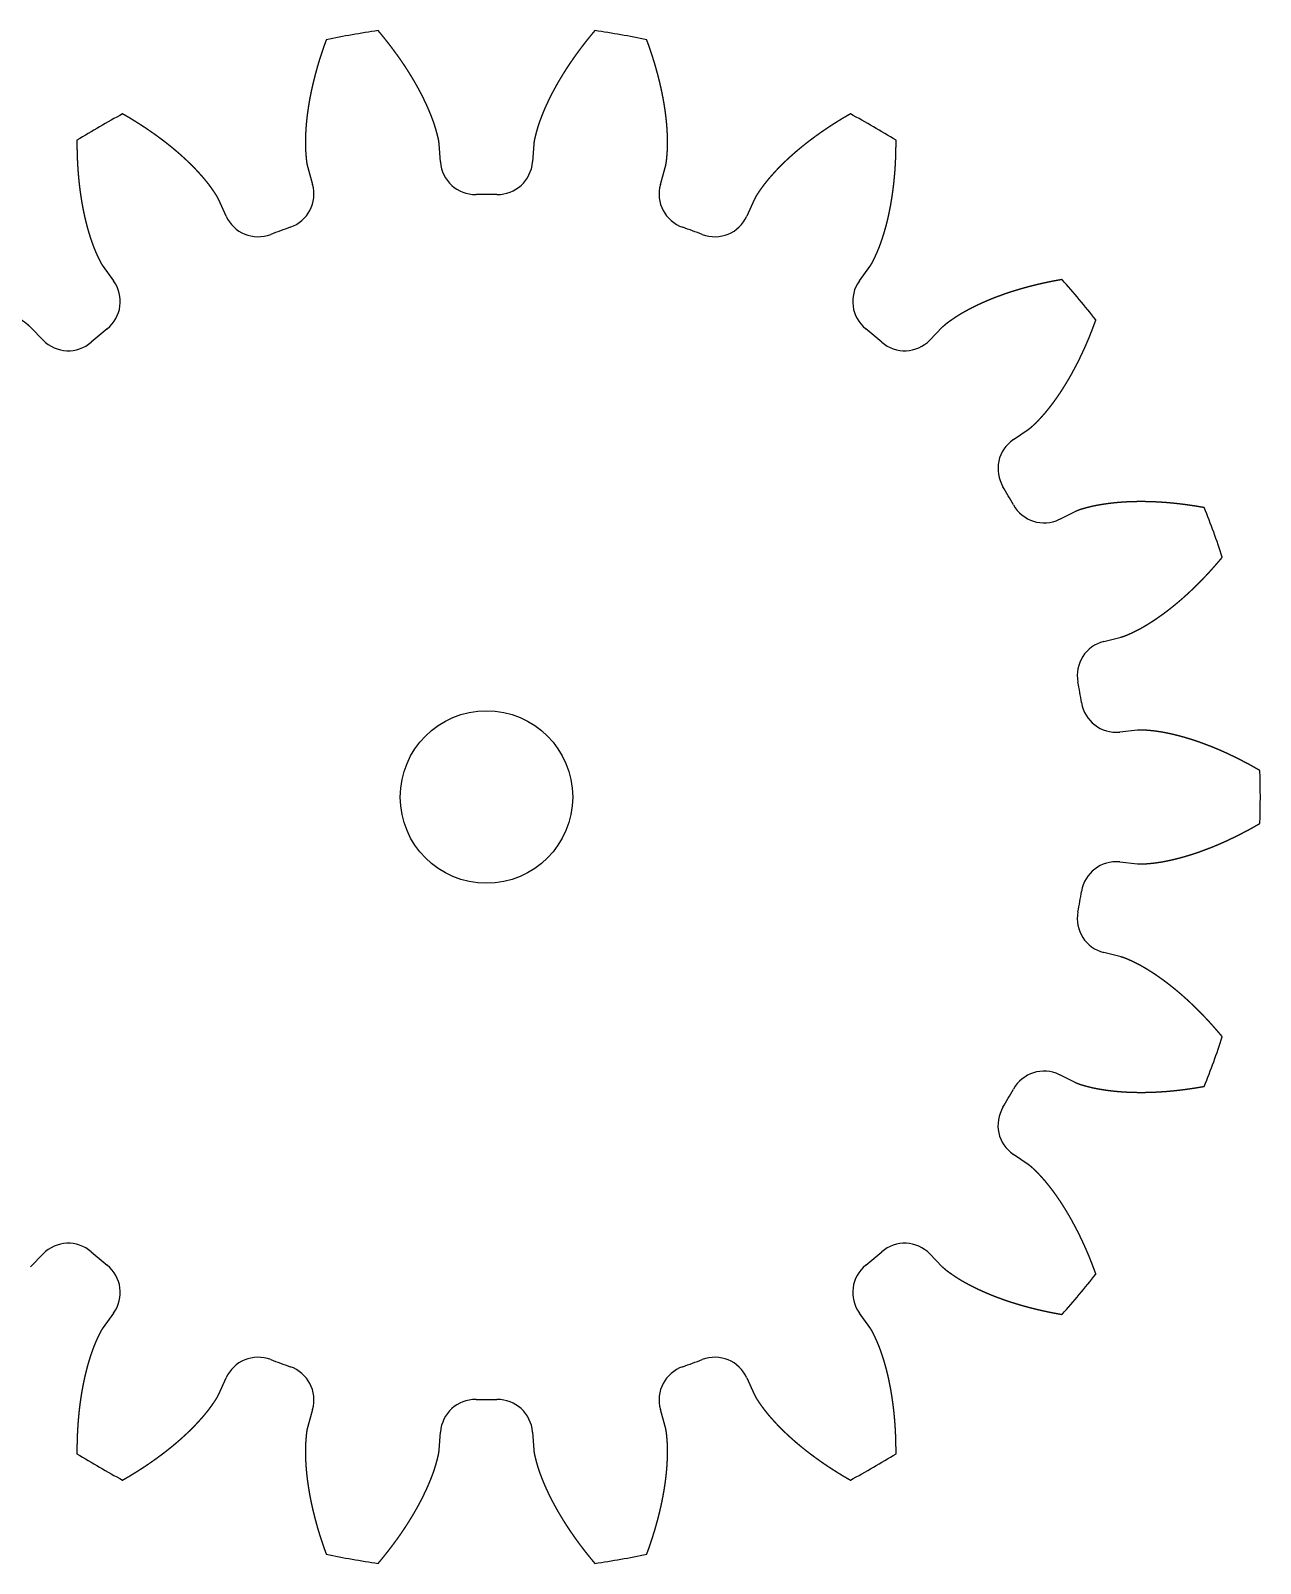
# Model space of a CAD drawing. Header units: millimetres. Extents: x -103 to 35, y -35 to 35.
# Drawn here: x -20.6 to 35, y -34.7 to 34.7 of the extents above; entities that cross this region are included whole.
import ezdxf

# ---------------------------------------------------------------- set-up
doc = ezdxf.new("R2010")
doc.units = ezdxf.units.MM
doc.layers.get('0').update_dxf_attribs({"linetype": 'CONTINUOUS'})

msp = doc.modelspace()

# ---------------------------------------------------------------- linework, layer by layer
for p, q in [((-2.081, 28.717), (-2.14, 29.523)), ((2.14, 29.523), (2.081, 28.717)), ((-8.086, 28.474), (-7.866, 27.697)), ((7.866, 27.697), (8.086, 28.474)), ((-11.778, 26.273), (-12.108, 27.01)), ((12.108, 27.01), (11.778, 26.273)), ((-17.338, 23.991), (-16.865, 23.336)), ((16.865, 23.336), (17.338, 23.991)), ((-20.053, 20.661), (-20.616, 21.24)), ((20.616, 21.24), (20.053, 20.661)), ((23.829, 16.161), (24.498, 16.615)), ((26.638, 12.908), (25.91, 12.556)), ((27.919, 7.036), (28.703, 7.234)), ((29.446, 3.019), (28.642, 2.937)), ((28.642, -2.937), (29.446, -3.019)), ((28.703, -7.234), (27.919, -7.036)), ((25.91, -12.556), (26.638, -12.908)), ((24.498, -16.615), (23.829, -16.161)), ((-20.616, -21.24), (-20.053, -20.661)), ((20.053, -20.661), (20.616, -21.24)), ((-16.865, -23.336), (-17.338, -23.991)), ((17.338, -23.991), (16.865, -23.336)), ((-12.108, -27.01), (-11.778, -26.273)), ((11.778, -26.273), (12.108, -27.01)), ((-7.866, -27.697), (-8.086, -28.474)), ((8.086, -28.474), (7.866, -27.697)), ((-2.14, -29.523), (-2.081, -28.717)), ((2.081, -28.717), (2.14, -29.523))]:
    msp.add_line(p, q)
msp.add_circle((0, 0), 3.9)
for centre, radius, start, end in [((0, 0), 35, 98.04718, 101.95282), ((0, 0), 35, 78.04718, 81.95282), ((0, 0), 35, 118.04718, 121.95282), ((0, 0), 35, 58.04718, 61.95282), ((-0.498, 28.832), 1.588, 184.17066, 270.98954), ((0.498, 28.832), 1.587, 269.01046, 355.82934), ((-9.393, 27.264), 1.587, -70.98954, 15.82934), ((0, 0), 27.249, 89.01046, 90.98954), ((9.393, 27.264), 1.588, 164.17066, 250.98954), ((-10.329, 26.923), 1.587, 204.17066, 290.98954), ((0, 0), 27.249, 109.01046, 110.98954), ((0, 0), 27.249, 69.01046, 70.98954), ((10.329, 26.923), 1.587, 249.01046, 335.82934), ((-18.152, 22.407), 1.587, -50.98954, 35.82934), ((18.152, 22.407), 1.588, 144.17066, 230.98954), ((0, 0), 35, 38.04718, 41.95282), ((0, 0), 27.249, 129.01046, 130.98954), ((0, 0), 27.249, 49.01046, 50.98954), ((-18.915, 21.767), 1.588, 224.17066, 310.98954), ((18.915, 21.767), 1.587, 229.01046, 315.82934), ((24.721, 14.847), 1.587, 124.17066, 210.98954), ((0, 0), 27.249, 29.01046, 30.98954), ((25.219, 13.985), 1.587, 209.01046, 295.82934), ((0, 0), 35, 18.04718, 21.95282), ((28.308, 5.497), 1.588, 104.17066, 190.98954), ((0, 0), 27.249, 9.01046, 10.98954), ((28.481, 4.516), 1.587, 189.01046, 275.82934), ((0, 0), 35, -1.95282, 1.95282), ((28.481, -4.516), 1.587, 84.17066, 170.98954), ((0, 0), 27.249, 349.01046, 350.98954), ((28.308, -5.497), 1.588, 169.01046, 255.82934), ((0, 0), 35, 338.04718, 341.95282), ((25.219, -13.985), 1.587, 64.17066, 150.98954), ((0, 0), 27.249, 329.01046, 330.98954), ((24.721, -14.847), 1.588, 149.01046, 235.82934), ((-18.915, -21.767), 1.587, 49.01046, 135.82934), ((0, 0), 27.249, 229.01046, 230.98954), ((0, 0), 27.249, 309.01046, 310.98954), ((18.915, -21.767), 1.588, 44.17066, 130.98954), ((-18.152, -22.407), 1.588, -35.82934, 50.98954), ((18.152, -22.407), 1.587, 129.01046, 215.82934), ((0, 0), 35, 318.04718, 321.95282), ((-10.329, -26.923), 1.587, 69.01046, 155.82934), ((0, 0), 27.249, 249.01046, 250.98954), ((0, 0), 27.249, 289.01046, 290.98954), ((10.329, -26.923), 1.587, 24.17066, 110.98954), ((-9.393, -27.264), 1.588, -15.82934, 70.98954), ((9.393, -27.264), 1.588, 109.01046, 195.82934), ((-0.498, -28.832), 1.587, 89.01046, 175.82934), ((0, 0), 27.249, 269.01046, 270.98954), ((0.498, -28.832), 1.587, 4.17066, 90.98954), ((0, 0), 35, 238.04718, 241.95282), ((0, 0), 35, 298.04718, 301.95282), ((0, 0), 35, 258.04718, 261.95282), ((0, 0), 35, 278.04718, 281.95282)]:
    msp.add_arc(centre, radius, start, end)
for points in [[(-2.14, 29.523), (-2.141, 29.539), (-2.144, 29.571), (-2.149, 29.618), (-2.159, 29.681), (-2.175, 29.76), (-2.193, 29.838), (-2.212, 29.916), (-2.233, 29.994), (-2.254, 30.071), (-2.275, 30.149), (-2.297, 30.226), (-2.321, 30.304), (-2.345, 30.381), (-2.371, 30.458), (-2.397, 30.535), (-2.425, 30.611), (-2.454, 30.688), (-2.483, 30.764), (-2.513, 30.84), (-2.543, 30.917), (-2.574, 30.992), (-2.606, 31.068), (-2.638, 31.144), (-2.672, 31.219), (-2.706, 31.295), (-2.74, 31.37), (-2.776, 31.445), (-2.812, 31.52), (-2.848, 31.594), (-2.885, 31.669), (-2.923, 31.743), (-2.961, 31.818), (-3, 31.892), (-3.039, 31.966), (-3.079, 32.039), (-3.12, 32.113), (-3.161, 32.187), (-3.202, 32.26), (-3.244, 32.333), (-3.287, 32.406), (-3.33, 32.479), (-3.374, 32.552), (-3.418, 32.624), (-3.463, 32.696), (-3.508, 32.769), (-3.553, 32.841), (-3.6, 32.913), (-3.646, 32.984), (-3.693, 33.056), (-3.741, 33.127), (-3.789, 33.199), (-3.837, 33.27), (-3.886, 33.341), (-3.936, 33.411), (-3.986, 33.482), (-4.036, 33.552), (-4.087, 33.623), (-4.138, 33.693), (-4.19, 33.763), (-4.242, 33.832), (-4.294, 33.902), (-4.347, 33.971), (-4.401, 34.04), (-4.454, 34.109), (-4.509, 34.178), (-4.563, 34.247), (-4.618, 34.316), (-4.674, 34.384), (-4.729, 34.452), (-4.786, 34.52), (-4.831, 34.574), (-4.865, 34.615), (-4.888, 34.642), (-4.9, 34.655)], [(4.9, 34.655), (4.888, 34.642), (4.865, 34.615), (4.831, 34.574), (4.786, 34.52), (4.729, 34.452), (4.674, 34.384), (4.618, 34.316), (4.563, 34.247), (4.509, 34.178), (4.454, 34.109), (4.401, 34.04), (4.347, 33.971), (4.294, 33.902), (4.242, 33.832), (4.19, 33.763), (4.138, 33.693), (4.087, 33.623), (4.036, 33.552), (3.986, 33.482), (3.936, 33.411), (3.886, 33.341), (3.837, 33.27), (3.789, 33.199), (3.741, 33.127), (3.693, 33.056), (3.646, 32.984), (3.6, 32.913), (3.553, 32.841), (3.508, 32.769), (3.463, 32.696), (3.418, 32.624), (3.374, 32.552), (3.33, 32.479), (3.287, 32.406), (3.244, 32.333), (3.202, 32.26), (3.161, 32.187), (3.12, 32.113), (3.079, 32.039), (3.039, 31.966), (3, 31.892), (2.961, 31.818), (2.923, 31.743), (2.885, 31.669), (2.848, 31.594), (2.812, 31.52), (2.776, 31.445), (2.74, 31.37), (2.706, 31.295), (2.672, 31.219), (2.638, 31.144), (2.606, 31.068), (2.574, 30.992), (2.543, 30.917), (2.513, 30.84), (2.483, 30.764), (2.454, 30.688), (2.425, 30.611), (2.397, 30.535), (2.371, 30.458), (2.345, 30.381), (2.321, 30.304), (2.297, 30.226), (2.275, 30.149), (2.254, 30.071), (2.233, 29.994), (2.212, 29.916), (2.193, 29.838), (2.175, 29.76), (2.159, 29.681), (2.149, 29.618), (2.144, 29.571), (2.141, 29.539), (2.14, 29.523)], [(-7.249, 34.241), (-7.255, 34.225), (-7.267, 34.191), (-7.285, 34.141), (-7.309, 34.075), (-7.339, 33.992), (-7.368, 33.909), (-7.397, 33.826), (-7.425, 33.742), (-7.453, 33.659), (-7.48, 33.576), (-7.507, 33.493), (-7.534, 33.409), (-7.56, 33.326), (-7.585, 33.243), (-7.611, 33.159), (-7.635, 33.076), (-7.659, 32.993), (-7.683, 32.909), (-7.706, 32.826), (-7.729, 32.743), (-7.751, 32.659), (-7.773, 32.576), (-7.794, 32.492), (-7.815, 32.409), (-7.835, 32.326), (-7.855, 32.242), (-7.874, 32.159), (-7.893, 32.076), (-7.911, 31.992), (-7.929, 31.909), (-7.946, 31.826), (-7.963, 31.742), (-7.979, 31.659), (-7.995, 31.576), (-8.01, 31.493), (-8.024, 31.41), (-8.038, 31.326), (-8.052, 31.243), (-8.065, 31.16), (-8.077, 31.077), (-8.089, 30.994), (-8.1, 30.911), (-8.11, 30.829), (-8.12, 30.746), (-8.13, 30.663), (-8.138, 30.58), (-8.146, 30.498), (-8.154, 30.415), (-8.161, 30.333), (-8.167, 30.25), (-8.172, 30.168), (-8.177, 30.086), (-8.181, 30.004), (-8.184, 29.922), (-8.187, 29.84), (-8.189, 29.758), (-8.19, 29.676), (-8.191, 29.595), (-8.191, 29.513), (-8.19, 29.432), (-8.187, 29.351), (-8.184, 29.27), (-8.179, 29.189), (-8.174, 29.109), (-8.167, 29.028), (-8.16, 28.948), (-8.153, 28.868), (-8.145, 28.788), (-8.135, 28.709), (-8.123, 28.63), (-8.11, 28.567), (-8.099, 28.521), (-8.091, 28.49), (-8.086, 28.474)], [(8.086, 28.474), (8.091, 28.49), (8.099, 28.521), (8.11, 28.567), (8.123, 28.63), (8.135, 28.709), (8.145, 28.788), (8.153, 28.868), (8.16, 28.948), (8.167, 29.028), (8.174, 29.109), (8.179, 29.189), (8.184, 29.27), (8.187, 29.351), (8.19, 29.432), (8.191, 29.513), (8.191, 29.595), (8.19, 29.676), (8.189, 29.758), (8.187, 29.84), (8.184, 29.922), (8.181, 30.004), (8.177, 30.086), (8.172, 30.168), (8.167, 30.25), (8.161, 30.333), (8.154, 30.415), (8.146, 30.498), (8.138, 30.58), (8.13, 30.663), (8.12, 30.746), (8.11, 30.829), (8.1, 30.911), (8.089, 30.994), (8.077, 31.077), (8.065, 31.16), (8.052, 31.243), (8.038, 31.326), (8.024, 31.41), (8.01, 31.493), (7.995, 31.576), (7.979, 31.659), (7.963, 31.742), (7.946, 31.826), (7.929, 31.909), (7.911, 31.992), (7.893, 32.076), (7.874, 32.159), (7.855, 32.242), (7.835, 32.326), (7.815, 32.409), (7.794, 32.492), (7.773, 32.576), (7.751, 32.659), (7.729, 32.743), (7.706, 32.826), (7.683, 32.909), (7.659, 32.993), (7.635, 33.076), (7.611, 33.159), (7.585, 33.243), (7.56, 33.326), (7.534, 33.409), (7.507, 33.493), (7.48, 33.576), (7.453, 33.659), (7.425, 33.742), (7.397, 33.826), (7.368, 33.909), (7.339, 33.992), (7.309, 34.075), (7.285, 34.141), (7.267, 34.191), (7.255, 34.225), (7.249, 34.241)], [(-12.108, 27.01), (-12.115, 27.025), (-12.128, 27.054), (-12.15, 27.097), (-12.181, 27.153), (-12.222, 27.221), (-12.266, 27.288), (-12.311, 27.355), (-12.356, 27.421), (-12.403, 27.487), (-12.449, 27.553), (-12.497, 27.618), (-12.545, 27.683), (-12.595, 27.747), (-12.645, 27.81), (-12.696, 27.873), (-12.749, 27.936), (-12.801, 27.998), (-12.855, 28.06), (-12.909, 28.121), (-12.964, 28.182), (-13.019, 28.243), (-13.075, 28.303), (-13.131, 28.363), (-13.188, 28.423), (-13.246, 28.482), (-13.304, 28.541), (-13.363, 28.599), (-13.422, 28.657), (-13.482, 28.715), (-13.542, 28.772), (-13.603, 28.829), (-13.665, 28.886), (-13.726, 28.942), (-13.789, 28.998), (-13.852, 29.054), (-13.915, 29.109), (-13.978, 29.164), (-14.043, 29.219), (-14.107, 29.273), (-14.172, 29.328), (-14.238, 29.381), (-14.304, 29.435), (-14.37, 29.488), (-14.437, 29.54), (-14.504, 29.593), (-14.571, 29.645), (-14.639, 29.697), (-14.708, 29.748), (-14.776, 29.799), (-14.845, 29.85), (-14.915, 29.901), (-14.985, 29.951), (-15.055, 30.001), (-15.126, 30.05), (-15.197, 30.1), (-15.268, 30.148), (-15.34, 30.197), (-15.412, 30.245), (-15.484, 30.293), (-15.557, 30.341), (-15.63, 30.389), (-15.704, 30.436), (-15.778, 30.482), (-15.852, 30.529), (-15.926, 30.575), (-16.001, 30.621), (-16.076, 30.667), (-16.152, 30.712), (-16.228, 30.757), (-16.304, 30.801), (-16.365, 30.837), (-16.411, 30.863), (-16.442, 30.881), (-16.457, 30.89)], [(16.457, 30.89), (16.442, 30.881), (16.411, 30.863), (16.365, 30.837), (16.304, 30.801), (16.228, 30.757), (16.152, 30.712), (16.076, 30.667), (16.001, 30.621), (15.926, 30.575), (15.852, 30.529), (15.778, 30.482), (15.704, 30.436), (15.63, 30.389), (15.557, 30.341), (15.484, 30.293), (15.412, 30.245), (15.34, 30.197), (15.268, 30.148), (15.197, 30.1), (15.126, 30.05), (15.055, 30.001), (14.985, 29.951), (14.915, 29.901), (14.845, 29.85), (14.776, 29.799), (14.708, 29.748), (14.639, 29.697), (14.571, 29.645), (14.504, 29.593), (14.437, 29.54), (14.37, 29.488), (14.304, 29.435), (14.238, 29.381), (14.172, 29.328), (14.107, 29.273), (14.043, 29.219), (13.978, 29.164), (13.915, 29.109), (13.852, 29.054), (13.789, 28.998), (13.726, 28.942), (13.665, 28.886), (13.603, 28.829), (13.542, 28.772), (13.482, 28.715), (13.422, 28.657), (13.363, 28.599), (13.304, 28.541), (13.246, 28.482), (13.188, 28.423), (13.131, 28.363), (13.075, 28.303), (13.019, 28.243), (12.964, 28.182), (12.909, 28.121), (12.855, 28.06), (12.801, 27.998), (12.749, 27.936), (12.696, 27.873), (12.645, 27.81), (12.595, 27.747), (12.545, 27.683), (12.497, 27.618), (12.449, 27.553), (12.403, 27.487), (12.356, 27.421), (12.311, 27.355), (12.266, 27.288), (12.222, 27.221), (12.181, 27.153), (12.15, 27.097), (12.128, 27.054), (12.115, 27.025), (12.108, 27.01)], [(-18.523, 29.697), (-18.523, 29.679), (-18.523, 29.644), (-18.523, 29.591), (-18.523, 29.52), (-18.522, 29.432), (-18.521, 29.344), (-18.52, 29.256), (-18.518, 29.168), (-18.516, 29.08), (-18.513, 28.993), (-18.51, 28.905), (-18.506, 28.818), (-18.502, 28.731), (-18.498, 28.644), (-18.493, 28.557), (-18.487, 28.47), (-18.482, 28.383), (-18.475, 28.297), (-18.469, 28.211), (-18.461, 28.124), (-18.454, 28.038), (-18.446, 27.953), (-18.437, 27.867), (-18.428, 27.782), (-18.419, 27.696), (-18.409, 27.611), (-18.398, 27.526), (-18.388, 27.442), (-18.376, 27.357), (-18.364, 27.273), (-18.352, 27.189), (-18.339, 27.105), (-18.326, 27.021), (-18.312, 26.937), (-18.298, 26.854), (-18.283, 26.771), (-18.268, 26.688), (-18.252, 26.605), (-18.236, 26.523), (-18.219, 26.441), (-18.202, 26.359), (-18.184, 26.277), (-18.165, 26.195), (-18.146, 26.114), (-18.127, 26.033), (-18.107, 25.953), (-18.086, 25.872), (-18.065, 25.792), (-18.043, 25.712), (-18.021, 25.633), (-17.998, 25.554), (-17.974, 25.475), (-17.95, 25.396), (-17.925, 25.318), (-17.899, 25.24), (-17.873, 25.163), (-17.846, 25.085), (-17.819, 25.009), (-17.791, 24.932), (-17.762, 24.856), (-17.732, 24.781), (-17.701, 24.706), (-17.669, 24.631), (-17.637, 24.558), (-17.603, 24.484), (-17.569, 24.411), (-17.535, 24.339), (-17.5, 24.267), (-17.463, 24.195), (-17.425, 24.125), (-17.392, 24.07), (-17.365, 24.031), (-17.347, 24.004), (-17.338, 23.991)], [(17.338, 23.991), (17.347, 24.004), (17.365, 24.031), (17.392, 24.07), (17.425, 24.125), (17.463, 24.195), (17.5, 24.267), (17.535, 24.339), (17.569, 24.411), (17.603, 24.484), (17.637, 24.558), (17.669, 24.631), (17.701, 24.706), (17.732, 24.781), (17.762, 24.856), (17.791, 24.932), (17.819, 25.009), (17.846, 25.085), (17.873, 25.163), (17.899, 25.24), (17.925, 25.318), (17.95, 25.396), (17.974, 25.475), (17.998, 25.554), (18.021, 25.633), (18.043, 25.712), (18.065, 25.792), (18.086, 25.872), (18.107, 25.953), (18.127, 26.033), (18.146, 26.114), (18.165, 26.195), (18.184, 26.277), (18.202, 26.359), (18.219, 26.441), (18.236, 26.523), (18.252, 26.605), (18.268, 26.688), (18.283, 26.771), (18.298, 26.854), (18.312, 26.937), (18.326, 27.021), (18.339, 27.105), (18.352, 27.189), (18.364, 27.273), (18.376, 27.357), (18.388, 27.442), (18.398, 27.526), (18.409, 27.611), (18.419, 27.696), (18.428, 27.782), (18.437, 27.867), (18.446, 27.953), (18.454, 28.038), (18.461, 28.124), (18.469, 28.211), (18.475, 28.297), (18.482, 28.383), (18.487, 28.47), (18.493, 28.557), (18.498, 28.644), (18.502, 28.731), (18.506, 28.818), (18.51, 28.905), (18.513, 28.993), (18.516, 29.08), (18.518, 29.168), (18.52, 29.256), (18.521, 29.344), (18.522, 29.432), (18.523, 29.52), (18.523, 29.591), (18.523, 29.644), (18.523, 29.679), (18.523, 29.697)], [(-20.616, 21.24), (-20.627, 21.252), (-20.65, 21.274), (-20.685, 21.307), (-20.733, 21.349), (-20.795, 21.399), (-20.859, 21.448), (-20.924, 21.495), (-20.99, 21.541), (-21.056, 21.587), (-21.122, 21.633), (-21.189, 21.678), (-21.257, 21.722), (-21.325, 21.766), (-21.394, 21.808), (-21.464, 21.85), (-21.534, 21.891), (-21.605, 21.931), (-21.677, 21.971), (-21.749, 22.01), (-21.821, 22.049), (-21.893, 22.087), (-21.967, 22.125), (-22.04, 22.162), (-22.114, 22.198), (-22.189, 22.234), (-22.263, 22.269), (-22.339, 22.304), (-22.414, 22.338), (-22.49, 22.372), (-22.566, 22.405), (-22.643, 22.438), (-22.72, 22.47), (-22.798, 22.502), (-22.875, 22.534), (-22.953, 22.564), (-23.032, 22.595), (-23.11, 22.625), (-23.189, 22.654), (-23.269, 22.683), (-23.348, 22.712), (-23.428, 22.74), (-23.508, 22.767), (-23.589, 22.795), (-23.669, 22.821), (-23.75, 22.848), (-23.832, 22.873), (-23.913, 22.899), (-23.995, 22.924), (-24.077, 22.948), (-24.16, 22.972), (-24.242, 22.996), (-24.325, 23.019), (-24.408, 23.042), (-24.491, 23.065), (-24.575, 23.087), (-24.659, 23.108), (-24.743, 23.129), (-24.827, 23.15), (-24.912, 23.171), (-24.996, 23.191), (-25.081, 23.21), (-25.166, 23.229), (-25.252, 23.248), (-25.337, 23.266), (-25.423, 23.284), (-25.509, 23.302), (-25.595, 23.319), (-25.682, 23.335), (-25.768, 23.352), (-25.855, 23.368), (-25.925, 23.38), (-25.977, 23.389), (-26.012, 23.395), (-26.029, 23.398)], [(26.029, 23.398), (26.012, 23.395), (25.977, 23.389), (25.925, 23.38), (25.855, 23.368), (25.768, 23.352), (25.682, 23.335), (25.595, 23.319), (25.509, 23.302), (25.423, 23.284), (25.337, 23.266), (25.252, 23.248), (25.166, 23.229), (25.081, 23.21), (24.996, 23.191), (24.912, 23.171), (24.827, 23.15), (24.743, 23.129), (24.659, 23.108), (24.575, 23.087), (24.491, 23.065), (24.408, 23.042), (24.325, 23.019), (24.242, 22.996), (24.16, 22.972), (24.077, 22.948), (23.995, 22.924), (23.913, 22.899), (23.832, 22.873), (23.75, 22.848), (23.669, 22.821), (23.589, 22.795), (23.508, 22.767), (23.428, 22.74), (23.348, 22.712), (23.269, 22.683), (23.189, 22.654), (23.11, 22.625), (23.032, 22.595), (22.953, 22.564), (22.875, 22.534), (22.798, 22.502), (22.72, 22.47), (22.643, 22.438), (22.566, 22.405), (22.49, 22.372), (22.414, 22.338), (22.339, 22.304), (22.263, 22.269), (22.189, 22.234), (22.114, 22.198), (22.04, 22.162), (21.967, 22.125), (21.893, 22.087), (21.821, 22.049), (21.749, 22.01), (21.677, 21.971), (21.605, 21.931), (21.534, 21.891), (21.464, 21.85), (21.394, 21.808), (21.325, 21.766), (21.257, 21.722), (21.189, 21.678), (21.122, 21.633), (21.056, 21.587), (20.99, 21.541), (20.924, 21.495), (20.859, 21.448), (20.795, 21.399), (20.733, 21.349), (20.685, 21.307), (20.65, 21.274), (20.627, 21.252), (20.616, 21.24)], [(24.498, 16.615), (24.511, 16.624), (24.537, 16.642), (24.575, 16.671), (24.625, 16.711), (24.685, 16.763), (24.744, 16.818), (24.802, 16.874), (24.859, 16.93), (24.916, 16.987), (24.972, 17.045), (25.028, 17.103), (25.084, 17.162), (25.138, 17.221), (25.192, 17.282), (25.245, 17.344), (25.298, 17.406), (25.35, 17.469), (25.401, 17.532), (25.452, 17.596), (25.503, 17.661), (25.553, 17.725), (25.603, 17.791), (25.652, 17.857), (25.701, 17.923), (25.749, 17.991), (25.797, 18.058), (25.844, 18.126), (25.891, 18.195), (25.938, 18.264), (25.984, 18.333), (26.029, 18.403), (26.074, 18.473), (26.119, 18.544), (26.163, 18.615), (26.207, 18.686), (26.251, 18.758), (26.294, 18.83), (26.337, 18.903), (26.379, 18.976), (26.421, 19.05), (26.463, 19.123), (26.504, 19.198), (26.544, 19.272), (26.585, 19.347), (26.625, 19.422), (26.664, 19.498), (26.703, 19.574), (26.742, 19.65), (26.781, 19.726), (26.819, 19.803), (26.856, 19.881), (26.894, 19.958), (26.931, 20.036), (26.967, 20.114), (27.003, 20.193), (27.039, 20.271), (27.075, 20.351), (27.11, 20.43), (27.144, 20.51), (27.179, 20.59), (27.213, 20.67), (27.246, 20.75), (27.28, 20.831), (27.313, 20.912), (27.345, 20.994), (27.377, 21.075), (27.409, 21.157), (27.44, 21.239), (27.472, 21.322), (27.502, 21.405), (27.527, 21.471), (27.545, 21.521), (27.557, 21.554), (27.563, 21.571)], [(32.462, 13.085), (32.445, 13.088), (32.41, 13.094), (32.358, 13.103), (32.288, 13.115), (32.201, 13.13), (32.114, 13.144), (32.027, 13.158), (31.94, 13.172), (31.854, 13.185), (31.767, 13.197), (31.68, 13.209), (31.594, 13.221), (31.507, 13.232), (31.42, 13.243), (31.334, 13.253), (31.248, 13.263), (31.161, 13.272), (31.075, 13.281), (30.989, 13.289), (30.903, 13.297), (30.817, 13.305), (30.731, 13.312), (30.645, 13.318), (30.56, 13.324), (30.474, 13.33), (30.388, 13.335), (30.303, 13.339), (30.218, 13.343), (30.132, 13.347), (30.047, 13.35), (29.962, 13.352), (29.877, 13.354), (29.793, 13.356), (29.708, 13.356), (29.623, 13.357), (29.539, 13.357), (29.455, 13.356), (29.371, 13.355), (29.286, 13.353), (29.203, 13.351), (29.119, 13.348), (29.035, 13.345), (28.952, 13.341), (28.869, 13.336), (28.786, 13.331), (28.703, 13.325), (28.62, 13.319), (28.537, 13.312), (28.455, 13.304), (28.373, 13.296), (28.291, 13.287), (28.209, 13.277), (28.127, 13.267), (28.046, 13.256), (27.965, 13.244), (27.884, 13.232), (27.803, 13.219), (27.723, 13.206), (27.643, 13.191), (27.563, 13.176), (27.483, 13.16), (27.404, 13.142), (27.326, 13.124), (27.247, 13.104), (27.169, 13.084), (27.091, 13.063), (27.014, 13.042), (26.937, 13.02), (26.86, 12.996), (26.784, 12.971), (26.725, 12.948), (26.681, 12.929), (26.652, 12.915), (26.638, 12.908)], [(28.703, 7.234), (28.718, 7.238), (28.749, 7.246), (28.795, 7.26), (28.855, 7.28), (28.93, 7.309), (29.004, 7.341), (29.077, 7.373), (29.15, 7.407), (29.223, 7.441), (29.296, 7.476), (29.368, 7.511), (29.44, 7.548), (29.512, 7.585), (29.584, 7.624), (29.655, 7.663), (29.725, 7.704), (29.796, 7.745), (29.866, 7.787), (29.936, 7.83), (30.005, 7.873), (30.075, 7.917), (30.144, 7.961), (30.213, 8.006), (30.281, 8.052), (30.349, 8.099), (30.417, 8.146), (30.485, 8.194), (30.553, 8.242), (30.62, 8.291), (30.687, 8.34), (30.754, 8.39), (30.82, 8.441), (30.886, 8.492), (30.952, 8.544), (31.018, 8.596), (31.083, 8.649), (31.149, 8.702), (31.214, 8.755), (31.278, 8.81), (31.343, 8.864), (31.407, 8.919), (31.471, 8.975), (31.535, 9.031), (31.598, 9.088), (31.662, 9.145), (31.725, 9.202), (31.788, 9.26), (31.85, 9.318), (31.912, 9.377), (31.975, 9.437), (32.036, 9.496), (32.098, 9.556), (32.159, 9.617), (32.22, 9.678), (32.281, 9.739), (32.342, 9.801), (32.402, 9.863), (32.462, 9.926), (32.522, 9.989), (32.582, 10.052), (32.641, 10.116), (32.7, 10.18), (32.759, 10.245), (32.818, 10.31), (32.876, 10.375), (32.934, 10.441), (32.992, 10.507), (33.05, 10.573), (33.107, 10.64), (33.165, 10.707), (33.21, 10.761), (33.244, 10.802), (33.267, 10.829), (33.278, 10.843)], [(34.98, 1.193), (34.964, 1.202), (34.934, 1.219), (34.888, 1.246), (34.827, 1.281), (34.75, 1.325), (34.673, 1.368), (34.596, 1.411), (34.519, 1.453), (34.442, 1.495), (34.365, 1.536), (34.287, 1.577), (34.21, 1.618), (34.132, 1.658), (34.055, 1.698), (33.977, 1.737), (33.899, 1.776), (33.821, 1.814), (33.743, 1.852), (33.665, 1.889), (33.587, 1.926), (33.509, 1.962), (33.431, 1.998), (33.352, 2.034), (33.274, 2.068), (33.195, 2.103), (33.116, 2.137), (33.038, 2.17), (32.959, 2.203), (32.88, 2.236), (32.801, 2.268), (32.722, 2.299), (32.643, 2.33), (32.564, 2.36), (32.484, 2.39), (32.405, 2.42), (32.326, 2.448), (32.246, 2.477), (32.167, 2.504), (32.087, 2.531), (32.008, 2.558), (31.928, 2.584), (31.848, 2.609), (31.769, 2.634), (31.689, 2.658), (31.609, 2.682), (31.529, 2.704), (31.449, 2.727), (31.369, 2.749), (31.289, 2.77), (31.209, 2.79), (31.129, 2.81), (31.049, 2.829), (30.969, 2.847), (30.888, 2.864), (30.808, 2.881), (30.728, 2.897), (30.648, 2.913), (30.567, 2.927), (30.487, 2.941), (30.407, 2.954), (30.327, 2.966), (30.246, 2.977), (30.166, 2.986), (30.086, 2.995), (30.006, 3.003), (29.926, 3.01), (29.845, 3.016), (29.765, 3.022), (29.685, 3.026), (29.605, 3.028), (29.541, 3.026), (29.494, 3.023), (29.462, 3.021), (29.446, 3.019)], [(29.446, -3.019), (29.462, -3.021), (29.494, -3.023), (29.541, -3.026), (29.605, -3.028), (29.685, -3.026), (29.765, -3.022), (29.845, -3.016), (29.926, -3.01), (30.006, -3.003), (30.086, -2.995), (30.166, -2.986), (30.246, -2.977), (30.327, -2.966), (30.407, -2.954), (30.487, -2.941), (30.567, -2.927), (30.648, -2.913), (30.728, -2.897), (30.808, -2.881), (30.888, -2.864), (30.969, -2.847), (31.049, -2.829), (31.129, -2.81), (31.209, -2.79), (31.289, -2.77), (31.369, -2.749), (31.449, -2.727), (31.529, -2.704), (31.609, -2.682), (31.689, -2.658), (31.769, -2.634), (31.848, -2.609), (31.928, -2.584), (32.008, -2.558), (32.087, -2.531), (32.167, -2.504), (32.246, -2.477), (32.326, -2.448), (32.405, -2.42), (32.484, -2.39), (32.564, -2.36), (32.643, -2.33), (32.722, -2.299), (32.801, -2.268), (32.88, -2.236), (32.959, -2.203), (33.038, -2.17), (33.116, -2.137), (33.195, -2.103), (33.274, -2.068), (33.352, -2.034), (33.431, -1.998), (33.509, -1.962), (33.587, -1.926), (33.665, -1.889), (33.743, -1.852), (33.821, -1.814), (33.899, -1.776), (33.977, -1.737), (34.055, -1.698), (34.132, -1.658), (34.21, -1.618), (34.287, -1.577), (34.365, -1.536), (34.442, -1.495), (34.519, -1.453), (34.596, -1.411), (34.673, -1.368), (34.75, -1.325), (34.827, -1.281), (34.888, -1.246), (34.934, -1.219), (34.964, -1.202), (34.98, -1.193)], [(33.278, -10.843), (33.267, -10.829), (33.244, -10.802), (33.21, -10.761), (33.165, -10.707), (33.107, -10.64), (33.05, -10.573), (32.992, -10.507), (32.934, -10.441), (32.876, -10.375), (32.818, -10.31), (32.759, -10.245), (32.7, -10.18), (32.641, -10.116), (32.582, -10.052), (32.522, -9.989), (32.462, -9.926), (32.402, -9.863), (32.342, -9.801), (32.281, -9.739), (32.22, -9.678), (32.159, -9.617), (32.098, -9.556), (32.036, -9.496), (31.975, -9.437), (31.912, -9.377), (31.85, -9.318), (31.788, -9.26), (31.725, -9.202), (31.662, -9.145), (31.598, -9.088), (31.535, -9.031), (31.471, -8.975), (31.407, -8.919), (31.343, -8.864), (31.278, -8.81), (31.214, -8.755), (31.149, -8.702), (31.083, -8.649), (31.018, -8.596), (30.952, -8.544), (30.886, -8.492), (30.82, -8.441), (30.754, -8.39), (30.687, -8.34), (30.62, -8.291), (30.553, -8.242), (30.485, -8.194), (30.417, -8.146), (30.349, -8.099), (30.281, -8.052), (30.213, -8.006), (30.144, -7.961), (30.075, -7.917), (30.005, -7.873), (29.936, -7.83), (29.866, -7.787), (29.796, -7.745), (29.725, -7.704), (29.655, -7.663), (29.584, -7.624), (29.512, -7.585), (29.44, -7.548), (29.368, -7.511), (29.296, -7.476), (29.223, -7.441), (29.15, -7.407), (29.077, -7.373), (29.004, -7.341), (28.93, -7.309), (28.855, -7.28), (28.795, -7.26), (28.749, -7.246), (28.718, -7.238), (28.703, -7.234)], [(26.638, -12.908), (26.652, -12.915), (26.681, -12.929), (26.725, -12.948), (26.784, -12.971), (26.86, -12.996), (26.937, -13.02), (27.014, -13.042), (27.091, -13.063), (27.169, -13.084), (27.247, -13.104), (27.326, -13.124), (27.404, -13.142), (27.483, -13.16), (27.563, -13.176), (27.643, -13.191), (27.723, -13.206), (27.803, -13.219), (27.884, -13.232), (27.965, -13.244), (28.046, -13.256), (28.127, -13.267), (28.209, -13.277), (28.291, -13.287), (28.373, -13.296), (28.455, -13.304), (28.537, -13.312), (28.62, -13.319), (28.703, -13.325), (28.786, -13.331), (28.869, -13.336), (28.952, -13.341), (29.035, -13.345), (29.119, -13.348), (29.203, -13.351), (29.286, -13.353), (29.371, -13.355), (29.455, -13.356), (29.539, -13.357), (29.623, -13.357), (29.708, -13.356), (29.793, -13.356), (29.877, -13.354), (29.962, -13.352), (30.047, -13.35), (30.132, -13.347), (30.218, -13.343), (30.303, -13.339), (30.388, -13.335), (30.474, -13.33), (30.56, -13.324), (30.645, -13.318), (30.731, -13.312), (30.817, -13.305), (30.903, -13.297), (30.989, -13.289), (31.075, -13.281), (31.161, -13.272), (31.248, -13.263), (31.334, -13.253), (31.42, -13.243), (31.507, -13.232), (31.594, -13.221), (31.68, -13.209), (31.767, -13.197), (31.854, -13.185), (31.94, -13.172), (32.027, -13.158), (32.114, -13.144), (32.201, -13.13), (32.288, -13.115), (32.358, -13.103), (32.41, -13.094), (32.445, -13.088), (32.462, -13.085)], [(27.563, -21.571), (27.557, -21.554), (27.545, -21.521), (27.527, -21.471), (27.502, -21.405), (27.472, -21.322), (27.44, -21.239), (27.409, -21.157), (27.377, -21.075), (27.345, -20.994), (27.313, -20.912), (27.28, -20.831), (27.246, -20.75), (27.213, -20.67), (27.179, -20.59), (27.144, -20.51), (27.11, -20.43), (27.075, -20.351), (27.039, -20.271), (27.003, -20.193), (26.967, -20.114), (26.931, -20.036), (26.894, -19.958), (26.856, -19.881), (26.819, -19.803), (26.781, -19.726), (26.742, -19.65), (26.703, -19.574), (26.664, -19.498), (26.625, -19.422), (26.585, -19.347), (26.544, -19.272), (26.504, -19.198), (26.463, -19.123), (26.421, -19.05), (26.379, -18.976), (26.337, -18.903), (26.294, -18.83), (26.251, -18.758), (26.207, -18.686), (26.163, -18.615), (26.119, -18.544), (26.074, -18.473), (26.029, -18.403), (25.984, -18.333), (25.938, -18.264), (25.891, -18.195), (25.844, -18.126), (25.797, -18.058), (25.749, -17.991), (25.701, -17.923), (25.652, -17.857), (25.603, -17.791), (25.553, -17.725), (25.503, -17.661), (25.452, -17.596), (25.401, -17.532), (25.35, -17.469), (25.298, -17.406), (25.245, -17.344), (25.192, -17.282), (25.138, -17.221), (25.084, -17.162), (25.028, -17.103), (24.972, -17.045), (24.916, -16.987), (24.859, -16.93), (24.802, -16.874), (24.744, -16.818), (24.685, -16.763), (24.625, -16.711), (24.575, -16.671), (24.537, -16.642), (24.511, -16.624), (24.498, -16.615)], [(20.616, -21.24), (20.627, -21.252), (20.65, -21.274), (20.685, -21.307), (20.733, -21.349), (20.795, -21.399), (20.859, -21.448), (20.924, -21.495), (20.99, -21.541), (21.056, -21.587), (21.122, -21.633), (21.189, -21.678), (21.257, -21.722), (21.325, -21.766), (21.394, -21.808), (21.464, -21.85), (21.534, -21.891), (21.605, -21.931), (21.677, -21.971), (21.749, -22.01), (21.821, -22.049), (21.893, -22.087), (21.967, -22.125), (22.04, -22.162), (22.114, -22.198), (22.189, -22.234), (22.263, -22.269), (22.339, -22.304), (22.414, -22.338), (22.49, -22.372), (22.566, -22.405), (22.643, -22.438), (22.72, -22.47), (22.798, -22.502), (22.875, -22.534), (22.953, -22.564), (23.032, -22.595), (23.11, -22.625), (23.189, -22.654), (23.269, -22.683), (23.348, -22.712), (23.428, -22.74), (23.508, -22.767), (23.589, -22.795), (23.669, -22.821), (23.75, -22.848), (23.832, -22.873), (23.913, -22.899), (23.995, -22.924), (24.077, -22.948), (24.16, -22.972), (24.242, -22.996), (24.325, -23.019), (24.408, -23.042), (24.491, -23.065), (24.575, -23.087), (24.659, -23.108), (24.743, -23.129), (24.827, -23.15), (24.912, -23.171), (24.996, -23.191), (25.081, -23.21), (25.166, -23.229), (25.252, -23.248), (25.337, -23.266), (25.423, -23.284), (25.509, -23.302), (25.595, -23.319), (25.682, -23.335), (25.768, -23.352), (25.855, -23.368), (25.925, -23.38), (25.977, -23.389), (26.012, -23.395), (26.029, -23.398)], [(-17.338, -23.991), (-17.347, -24.004), (-17.365, -24.031), (-17.392, -24.07), (-17.425, -24.125), (-17.463, -24.195), (-17.5, -24.267), (-17.535, -24.339), (-17.569, -24.411), (-17.603, -24.484), (-17.637, -24.558), (-17.669, -24.631), (-17.701, -24.706), (-17.732, -24.781), (-17.762, -24.856), (-17.791, -24.932), (-17.819, -25.009), (-17.846, -25.085), (-17.873, -25.163), (-17.899, -25.24), (-17.925, -25.318), (-17.95, -25.396), (-17.974, -25.475), (-17.998, -25.554), (-18.021, -25.633), (-18.043, -25.712), (-18.065, -25.792), (-18.086, -25.872), (-18.107, -25.953), (-18.127, -26.033), (-18.146, -26.114), (-18.165, -26.195), (-18.184, -26.277), (-18.202, -26.359), (-18.219, -26.441), (-18.236, -26.523), (-18.252, -26.605), (-18.268, -26.688), (-18.283, -26.771), (-18.298, -26.854), (-18.312, -26.937), (-18.326, -27.021), (-18.339, -27.105), (-18.352, -27.189), (-18.364, -27.273), (-18.376, -27.357), (-18.388, -27.442), (-18.398, -27.526), (-18.409, -27.611), (-18.419, -27.696), (-18.428, -27.782), (-18.437, -27.867), (-18.446, -27.953), (-18.454, -28.038), (-18.461, -28.124), (-18.469, -28.211), (-18.475, -28.297), (-18.482, -28.383), (-18.487, -28.47), (-18.493, -28.557), (-18.498, -28.644), (-18.502, -28.731), (-18.506, -28.818), (-18.51, -28.905), (-18.513, -28.993), (-18.516, -29.08), (-18.518, -29.168), (-18.52, -29.256), (-18.521, -29.344), (-18.522, -29.432), (-18.523, -29.52), (-18.523, -29.591), (-18.523, -29.644), (-18.523, -29.679), (-18.523, -29.697)], [(18.523, -29.697), (18.523, -29.679), (18.523, -29.644), (18.523, -29.591), (18.523, -29.52), (18.522, -29.432), (18.521, -29.344), (18.52, -29.256), (18.518, -29.168), (18.516, -29.08), (18.513, -28.993), (18.51, -28.905), (18.506, -28.818), (18.502, -28.731), (18.498, -28.644), (18.493, -28.557), (18.487, -28.47), (18.482, -28.383), (18.475, -28.297), (18.469, -28.211), (18.461, -28.124), (18.454, -28.038), (18.446, -27.953), (18.437, -27.867), (18.428, -27.782), (18.419, -27.696), (18.409, -27.611), (18.398, -27.526), (18.388, -27.442), (18.376, -27.357), (18.364, -27.273), (18.352, -27.189), (18.339, -27.105), (18.326, -27.021), (18.312, -26.937), (18.298, -26.854), (18.283, -26.771), (18.268, -26.688), (18.252, -26.605), (18.236, -26.523), (18.219, -26.441), (18.202, -26.359), (18.184, -26.277), (18.165, -26.195), (18.146, -26.114), (18.127, -26.033), (18.107, -25.953), (18.086, -25.872), (18.065, -25.792), (18.043, -25.712), (18.021, -25.633), (17.998, -25.554), (17.974, -25.475), (17.95, -25.396), (17.925, -25.318), (17.899, -25.24), (17.873, -25.163), (17.846, -25.085), (17.819, -25.009), (17.791, -24.932), (17.762, -24.856), (17.732, -24.781), (17.701, -24.706), (17.669, -24.631), (17.637, -24.558), (17.603, -24.484), (17.569, -24.411), (17.535, -24.339), (17.5, -24.267), (17.463, -24.195), (17.425, -24.125), (17.392, -24.07), (17.365, -24.031), (17.347, -24.004), (17.338, -23.991)], [(-16.457, -30.89), (-16.442, -30.881), (-16.411, -30.863), (-16.365, -30.837), (-16.304, -30.801), (-16.228, -30.757), (-16.152, -30.712), (-16.076, -30.667), (-16.001, -30.621), (-15.926, -30.575), (-15.852, -30.529), (-15.778, -30.482), (-15.704, -30.436), (-15.63, -30.389), (-15.557, -30.341), (-15.484, -30.293), (-15.412, -30.245), (-15.34, -30.197), (-15.268, -30.148), (-15.197, -30.1), (-15.126, -30.05), (-15.055, -30.001), (-14.985, -29.951), (-14.915, -29.901), (-14.845, -29.85), (-14.776, -29.799), (-14.708, -29.748), (-14.639, -29.697), (-14.571, -29.645), (-14.504, -29.593), (-14.437, -29.54), (-14.37, -29.488), (-14.304, -29.435), (-14.238, -29.381), (-14.172, -29.328), (-14.107, -29.273), (-14.043, -29.219), (-13.978, -29.164), (-13.915, -29.109), (-13.852, -29.054), (-13.789, -28.998), (-13.726, -28.942), (-13.665, -28.886), (-13.603, -28.829), (-13.542, -28.772), (-13.482, -28.715), (-13.422, -28.657), (-13.363, -28.599), (-13.304, -28.541), (-13.246, -28.482), (-13.188, -28.423), (-13.131, -28.363), (-13.075, -28.303), (-13.019, -28.243), (-12.964, -28.182), (-12.909, -28.121), (-12.855, -28.06), (-12.801, -27.998), (-12.749, -27.936), (-12.696, -27.873), (-12.645, -27.81), (-12.595, -27.747), (-12.545, -27.683), (-12.497, -27.618), (-12.449, -27.553), (-12.403, -27.487), (-12.356, -27.421), (-12.311, -27.355), (-12.266, -27.288), (-12.222, -27.221), (-12.181, -27.153), (-12.15, -27.097), (-12.128, -27.054), (-12.115, -27.025), (-12.108, -27.01)], [(12.108, -27.01), (12.115, -27.025), (12.128, -27.054), (12.15, -27.097), (12.181, -27.153), (12.222, -27.221), (12.266, -27.288), (12.311, -27.355), (12.356, -27.421), (12.403, -27.487), (12.449, -27.553), (12.497, -27.618), (12.545, -27.683), (12.595, -27.747), (12.645, -27.81), (12.696, -27.873), (12.749, -27.936), (12.801, -27.998), (12.855, -28.06), (12.909, -28.121), (12.964, -28.182), (13.019, -28.243), (13.075, -28.303), (13.131, -28.363), (13.188, -28.423), (13.246, -28.482), (13.304, -28.541), (13.363, -28.599), (13.422, -28.657), (13.482, -28.715), (13.542, -28.772), (13.603, -28.829), (13.665, -28.886), (13.726, -28.942), (13.789, -28.998), (13.852, -29.054), (13.915, -29.109), (13.978, -29.164), (14.043, -29.219), (14.107, -29.273), (14.172, -29.328), (14.238, -29.381), (14.304, -29.435), (14.37, -29.488), (14.437, -29.54), (14.504, -29.593), (14.571, -29.645), (14.639, -29.697), (14.708, -29.748), (14.776, -29.799), (14.845, -29.85), (14.915, -29.901), (14.985, -29.951), (15.055, -30.001), (15.126, -30.05), (15.197, -30.1), (15.268, -30.148), (15.34, -30.197), (15.412, -30.245), (15.484, -30.293), (15.557, -30.341), (15.63, -30.389), (15.704, -30.436), (15.778, -30.482), (15.852, -30.529), (15.926, -30.575), (16.001, -30.621), (16.076, -30.667), (16.152, -30.712), (16.228, -30.757), (16.304, -30.801), (16.365, -30.837), (16.411, -30.863), (16.442, -30.881), (16.457, -30.89)], [(-8.086, -28.474), (-8.091, -28.49), (-8.099, -28.521), (-8.11, -28.567), (-8.123, -28.63), (-8.135, -28.709), (-8.145, -28.788), (-8.153, -28.868), (-8.16, -28.948), (-8.167, -29.028), (-8.174, -29.109), (-8.179, -29.189), (-8.184, -29.27), (-8.187, -29.351), (-8.19, -29.432), (-8.191, -29.513), (-8.191, -29.595), (-8.19, -29.676), (-8.189, -29.758), (-8.187, -29.84), (-8.184, -29.922), (-8.181, -30.004), (-8.177, -30.086), (-8.172, -30.168), (-8.167, -30.25), (-8.161, -30.333), (-8.154, -30.415), (-8.146, -30.498), (-8.138, -30.58), (-8.13, -30.663), (-8.12, -30.746), (-8.11, -30.829), (-8.1, -30.911), (-8.089, -30.994), (-8.077, -31.077), (-8.065, -31.16), (-8.052, -31.243), (-8.038, -31.326), (-8.024, -31.41), (-8.01, -31.493), (-7.995, -31.576), (-7.979, -31.659), (-7.963, -31.742), (-7.946, -31.826), (-7.929, -31.909), (-7.911, -31.992), (-7.893, -32.076), (-7.874, -32.159), (-7.855, -32.242), (-7.835, -32.326), (-7.815, -32.409), (-7.794, -32.492), (-7.773, -32.576), (-7.751, -32.659), (-7.729, -32.743), (-7.706, -32.826), (-7.683, -32.909), (-7.659, -32.993), (-7.635, -33.076), (-7.611, -33.159), (-7.585, -33.243), (-7.56, -33.326), (-7.534, -33.409), (-7.507, -33.493), (-7.48, -33.576), (-7.453, -33.659), (-7.425, -33.742), (-7.397, -33.826), (-7.368, -33.909), (-7.339, -33.992), (-7.309, -34.075), (-7.285, -34.141), (-7.267, -34.191), (-7.255, -34.225), (-7.249, -34.241)], [(7.249, -34.241), (7.255, -34.225), (7.267, -34.191), (7.285, -34.141), (7.309, -34.075), (7.339, -33.992), (7.368, -33.909), (7.397, -33.826), (7.425, -33.742), (7.453, -33.659), (7.48, -33.576), (7.507, -33.493), (7.534, -33.409), (7.56, -33.326), (7.585, -33.243), (7.611, -33.159), (7.635, -33.076), (7.659, -32.993), (7.683, -32.909), (7.706, -32.826), (7.729, -32.743), (7.751, -32.659), (7.773, -32.576), (7.794, -32.492), (7.815, -32.409), (7.835, -32.326), (7.855, -32.242), (7.874, -32.159), (7.893, -32.076), (7.911, -31.992), (7.929, -31.909), (7.946, -31.826), (7.963, -31.742), (7.979, -31.659), (7.995, -31.576), (8.01, -31.493), (8.024, -31.41), (8.038, -31.326), (8.052, -31.243), (8.065, -31.16), (8.077, -31.077), (8.089, -30.994), (8.1, -30.911), (8.11, -30.829), (8.12, -30.746), (8.13, -30.663), (8.138, -30.58), (8.146, -30.498), (8.154, -30.415), (8.161, -30.333), (8.167, -30.25), (8.172, -30.168), (8.177, -30.086), (8.181, -30.004), (8.184, -29.922), (8.187, -29.84), (8.189, -29.758), (8.19, -29.676), (8.191, -29.595), (8.191, -29.513), (8.19, -29.432), (8.187, -29.351), (8.184, -29.27), (8.179, -29.189), (8.174, -29.109), (8.167, -29.028), (8.16, -28.948), (8.153, -28.868), (8.145, -28.788), (8.135, -28.709), (8.123, -28.63), (8.11, -28.567), (8.099, -28.521), (8.091, -28.49), (8.086, -28.474)], [(-4.9, -34.655), (-4.888, -34.642), (-4.865, -34.615), (-4.831, -34.574), (-4.786, -34.52), (-4.729, -34.452), (-4.674, -34.384), (-4.618, -34.316), (-4.563, -34.247), (-4.509, -34.178), (-4.454, -34.109), (-4.401, -34.04), (-4.347, -33.971), (-4.294, -33.902), (-4.242, -33.832), (-4.19, -33.763), (-4.138, -33.693), (-4.087, -33.623), (-4.036, -33.552), (-3.986, -33.482), (-3.936, -33.411), (-3.886, -33.341), (-3.837, -33.27), (-3.789, -33.199), (-3.741, -33.127), (-3.693, -33.056), (-3.646, -32.984), (-3.6, -32.913), (-3.553, -32.841), (-3.508, -32.769), (-3.463, -32.696), (-3.418, -32.624), (-3.374, -32.552), (-3.33, -32.479), (-3.287, -32.406), (-3.244, -32.333), (-3.202, -32.26), (-3.161, -32.187), (-3.12, -32.113), (-3.079, -32.039), (-3.039, -31.966), (-3, -31.892), (-2.961, -31.818), (-2.923, -31.743), (-2.885, -31.669), (-2.848, -31.594), (-2.812, -31.52), (-2.776, -31.445), (-2.74, -31.37), (-2.706, -31.295), (-2.672, -31.219), (-2.638, -31.144), (-2.606, -31.068), (-2.574, -30.992), (-2.543, -30.917), (-2.513, -30.84), (-2.483, -30.764), (-2.454, -30.688), (-2.425, -30.611), (-2.397, -30.535), (-2.371, -30.458), (-2.345, -30.381), (-2.321, -30.304), (-2.297, -30.226), (-2.275, -30.149), (-2.254, -30.071), (-2.233, -29.994), (-2.212, -29.916), (-2.193, -29.838), (-2.175, -29.76), (-2.159, -29.681), (-2.149, -29.618), (-2.144, -29.571), (-2.141, -29.539), (-2.14, -29.523)], [(2.14, -29.523), (2.141, -29.539), (2.144, -29.571), (2.149, -29.618), (2.159, -29.681), (2.175, -29.76), (2.193, -29.838), (2.212, -29.916), (2.233, -29.994), (2.254, -30.071), (2.275, -30.149), (2.297, -30.226), (2.321, -30.304), (2.345, -30.381), (2.371, -30.458), (2.397, -30.535), (2.425, -30.611), (2.454, -30.688), (2.483, -30.764), (2.513, -30.84), (2.543, -30.917), (2.574, -30.992), (2.606, -31.068), (2.638, -31.144), (2.672, -31.219), (2.706, -31.295), (2.74, -31.37), (2.776, -31.445), (2.812, -31.52), (2.848, -31.594), (2.885, -31.669), (2.923, -31.743), (2.961, -31.818), (3, -31.892), (3.039, -31.966), (3.079, -32.039), (3.12, -32.113), (3.161, -32.187), (3.202, -32.26), (3.244, -32.333), (3.287, -32.406), (3.33, -32.479), (3.374, -32.552), (3.418, -32.624), (3.463, -32.696), (3.508, -32.769), (3.553, -32.841), (3.6, -32.913), (3.646, -32.984), (3.693, -33.056), (3.741, -33.127), (3.789, -33.199), (3.837, -33.27), (3.886, -33.341), (3.936, -33.411), (3.986, -33.482), (4.036, -33.552), (4.087, -33.623), (4.138, -33.693), (4.19, -33.763), (4.242, -33.832), (4.294, -33.902), (4.347, -33.971), (4.401, -34.04), (4.454, -34.109), (4.509, -34.178), (4.563, -34.247), (4.618, -34.316), (4.674, -34.384), (4.729, -34.452), (4.786, -34.52), (4.831, -34.574), (4.865, -34.615), (4.888, -34.642), (4.9, -34.655)]]:
    msp.add_open_spline(points, degree=5)

doc.saveas('drawing.dxf')
